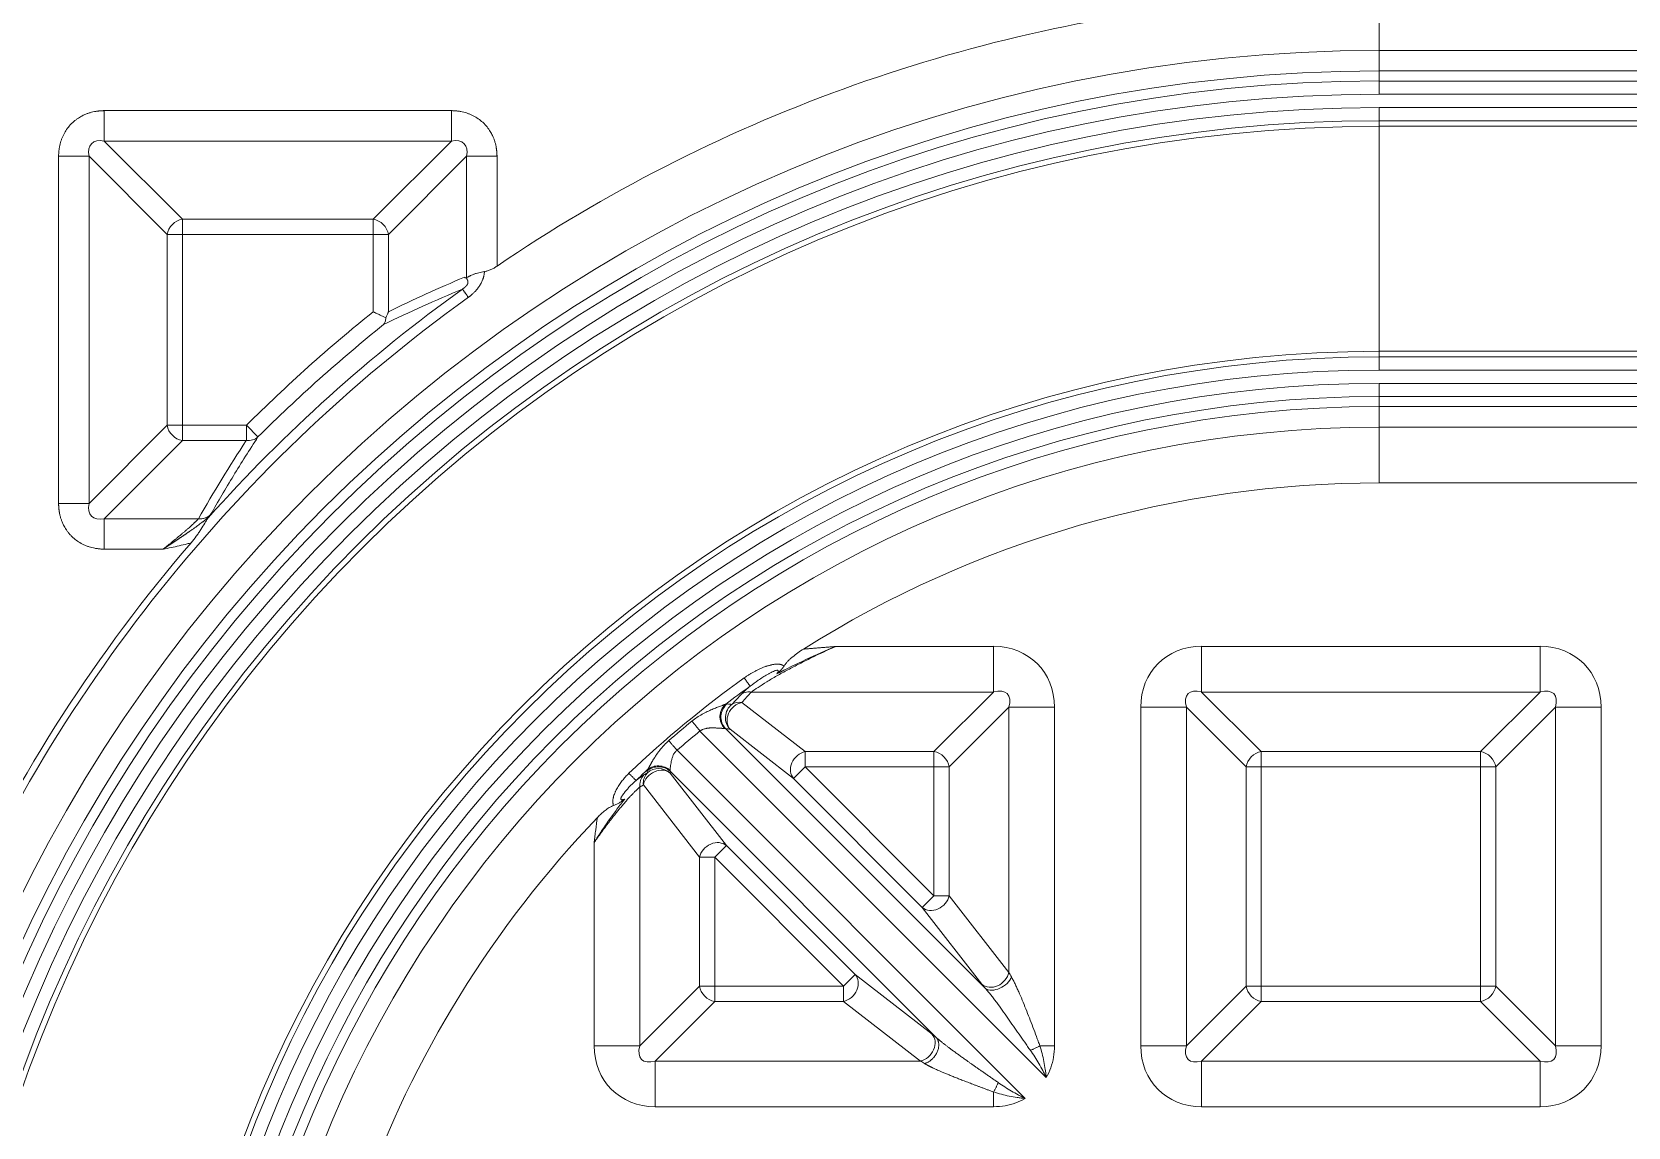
# Model space of a CAD drawing. Header units: millimetres. Extents: x 559 to 1112, y 323 to 643.
# Drawn here: x 664.14 to 712.62, y 510.61 to 543.86 of the extents above; entities that cross this region are included whole.
import ezdxf

# ---------------------------------------------------------------- set-up
doc = ezdxf.new("R2010")
doc.units = ezdxf.units.MM
doc.layers.add('core', color=7, linetype='Continuous', lineweight=20)

msp = doc.modelspace()

# ---------------------------------------------------------------- linework, layer by layer
at = {"layer": 'core', "lineweight": 13}
for p, q in [((715.291, 543.302), (705.061, 543.302)), ((705.061, 542.373), (705.061, 542.678)), ((705.061, 542.678), (715.351, 542.678)), ((705.061, 541.972), (705.061, 542.373)), ((733.229, 542.373), (705.061, 542.373)), ((705.061, 541.972), (733.229, 541.972)), ((733.229, 541.568), (705.061, 541.568)), ((705.061, 541.568), (705.061, 541.166)), ((676.883, 541.473), (666.34, 541.473)), ((705.061, 541.166), (733.229, 541.166)), ((705.061, 540.998), (705.061, 541.166)), ((666.34, 540.549), (676.883, 540.549)), ((666.34, 540.549), (668.714, 538.175)), ((674.509, 538.175), (676.883, 540.549)), ((733.229, 540.998), (705.061, 540.998)), ((705.061, 534.166), (705.061, 540.998)), ((664.954, 540.087), (664.954, 529.544)), ((665.878, 529.544), (665.878, 540.087)), ((668.252, 537.713), (665.878, 540.087)), ((677.345, 540.087), (674.971, 537.713)), ((677.345, 540.087), (678.27, 540.087)), ((677.345, 540.087), (677.345, 536.41)), ((678.27, 536.752), (678.27, 540.087)), ((674.509, 538.175), (668.714, 538.175)), ((668.714, 537.713), (668.714, 538.175)), ((674.509, 538.175), (674.509, 537.713)), ((668.252, 537.713), (668.252, 531.918)), ((668.252, 537.713), (668.714, 537.713)), ((668.714, 537.713), (674.509, 537.713)), ((668.714, 531.918), (668.714, 537.713)), ((674.509, 537.713), (674.509, 535.366)), ((674.509, 537.713), (674.971, 537.713)), ((674.971, 535.366), (674.971, 537.713)), ((705.061, 533.997), (705.061, 534.166)), ((733.229, 534.166), (705.061, 534.166)), ((705.061, 533.596), (705.061, 533.997)), ((733.229, 533.997), (705.061, 533.997)), ((705.061, 533.596), (733.229, 533.596)), ((733.229, 533.192), (705.061, 533.192)), ((705.061, 532.79), (705.061, 533.192)), ((705.061, 532.79), (733.229, 532.79)), ((705.061, 532.486), (705.061, 532.79)), ((715.35, 532.486), (705.061, 532.486)), ((665.878, 529.544), (668.252, 531.918)), ((668.714, 531.918), (668.252, 531.918)), ((668.714, 531.456), (668.714, 531.918)), ((670.656, 531.918), (668.714, 531.918)), ((670.656, 531.918), (670.656, 531.456)), ((671.009, 531.563), (670.656, 531.918)), ((715.288, 531.861), (705.061, 531.861)), ((668.714, 531.456), (666.34, 529.082)), ((668.714, 531.456), (670.656, 531.456)), ((715.29, 530.168), (705.061, 530.168)), ((666.34, 528.157), (666.34, 529.082)), ((669.201, 529.082), (666.34, 529.082)), ((666.34, 528.157), (668.128, 528.157)), ((688.56, 525.206), (693.351, 525.206)), ((693.351, 525.206), (693.351, 523.819)), ((709.95, 525.206), (699.669, 525.206)), ((699.669, 523.819), (699.669, 525.206)), ((709.95, 525.206), (709.95, 523.819)), ((685.999, 523.819), (693.351, 523.819)), ((691.54, 522.008), (693.351, 523.819)), ((699.669, 523.819), (709.95, 523.819)), ((699.669, 523.819), (701.48, 522.008)), ((708.139, 522.008), (709.95, 523.819)), ((685.703, 523.503), (687.628, 522.008)), ((693.814, 523.357), (692.003, 521.546)), ((693.814, 523.357), (695.2, 523.357)), ((693.814, 523.357), (693.814, 515.301)), ((695.2, 513.076), (695.2, 523.357)), ((697.82, 523.357), (697.82, 513.076)), ((697.82, 523.357), (699.207, 523.357)), ((699.207, 513.076), (699.207, 523.357)), ((701.018, 521.546), (699.207, 523.357)), ((710.413, 523.357), (708.602, 521.546)), ((710.413, 523.357), (711.799, 523.357)), ((710.413, 523.357), (710.413, 513.076)), ((711.799, 513.076), (711.799, 523.357)), ((694.952, 512.115), (684.432, 522.635)), ((693.101, 514.817), (685.211, 522.707)), ((687.273, 521.192), (685.349, 522.686)), ((683.736, 522.051), (694.312, 511.475)), ((691.54, 522.008), (687.628, 522.008)), ((687.628, 521.546), (687.628, 522.008)), ((691.54, 522.008), (691.54, 521.546)), ((708.139, 522.008), (701.48, 522.008)), ((701.48, 521.546), (701.48, 522.008)), ((708.139, 522.008), (708.139, 521.546)), ((683.524, 521.412), (691.61, 513.326)), ((683.53, 521.35), (683.525, 521.411)), ((683.53, 521.35), (685.235, 519.154)), ((687.273, 521.192), (687.628, 521.546)), ((687.273, 521.192), (691.186, 517.279)), ((687.628, 521.546), (691.54, 517.633)), ((687.628, 521.546), (691.54, 521.546)), ((691.54, 521.546), (691.54, 517.633)), ((691.54, 521.546), (692.003, 521.546)), ((692.003, 517.633), (692.003, 521.546)), ((701.018, 521.546), (701.018, 514.887)), ((701.018, 521.546), (701.48, 521.546)), ((701.48, 521.546), (708.139, 521.546)), ((701.48, 514.887), (701.48, 521.546)), ((708.139, 521.546), (708.139, 514.887)), ((708.139, 521.546), (708.602, 521.546)), ((708.602, 514.887), (708.602, 521.546)), ((682.608, 513.076), (682.608, 520.933)), ((684.419, 518.799), (682.714, 520.996)), ((681.221, 519.255), (681.221, 513.076)), ((684.419, 518.799), (684.419, 514.887)), ((684.419, 518.799), (684.881, 518.799)), ((684.881, 518.799), (685.235, 519.154)), ((684.881, 514.887), (684.881, 518.799)), ((688.794, 514.887), (684.881, 518.799)), ((689.148, 515.241), (685.235, 519.154)), ((691.54, 517.633), (691.186, 517.279)), ((692.997, 514.946), (691.186, 517.279)), ((692.003, 517.633), (691.54, 517.633)), ((692.003, 517.633), (693.814, 515.301)), ((682.608, 513.076), (684.419, 514.887)), ((684.881, 514.887), (684.419, 514.887)), ((688.794, 514.887), (684.881, 514.887)), ((684.881, 514.424), (684.881, 514.887)), ((689.148, 515.241), (688.794, 514.887)), ((688.794, 514.887), (688.794, 514.424)), ((689.148, 515.241), (691.481, 513.43)), ((699.207, 513.076), (701.018, 514.887)), ((701.48, 514.887), (701.018, 514.887)), ((701.48, 514.424), (701.48, 514.887)), ((708.139, 514.887), (701.48, 514.887)), ((708.602, 514.887), (708.139, 514.887)), ((708.139, 514.887), (708.139, 514.424)), ((708.602, 514.887), (710.413, 513.076)), ((684.881, 514.424), (683.07, 512.613)), ((684.881, 514.424), (688.794, 514.424)), ((691.126, 512.613), (688.794, 514.424)), ((701.48, 514.424), (699.669, 512.613)), ((701.48, 514.424), (708.139, 514.424)), ((709.95, 512.613), (708.139, 514.424)), ((682.608, 513.076), (681.221, 513.076)), ((695.2, 513.076), (694.756, 513.076)), ((699.207, 513.076), (697.82, 513.076)), ((711.799, 513.076), (710.413, 513.076)), ((683.07, 511.227), (683.07, 512.613)), ((691.126, 512.613), (683.07, 512.613)), ((699.669, 511.227), (699.669, 512.613)), ((709.95, 512.613), (699.669, 512.613)), ((709.95, 512.613), (709.95, 511.227)), ((693.351, 511.671), (693.351, 511.227)), ((683.07, 511.227), (693.351, 511.227)), ((699.669, 511.227), (709.95, 511.227))]:
    msp.add_line(p, q, dxfattribs=at)
for centre, radius, start, end in [((719.145, 493.318), 100.6, 102.90589, 234.03401), ((719.145, 493.318), 100.175, 102.90589, 234.02621), ((719.145, 493.318), 99.403, 102.30628, 234.05643), ((719.145, 493.318), 99.101, 102.30628, 234.08425), ((719.145, 493.318), 99.011, 102.22118, 234.09442), ((719.145, 487.282), 85.99, 123.28369, 167.55592), ((719.145, 487.282), 84.657, 122.80837, 166.81814), ((719.145, 487.282), 81.386, 131.16873, 138.83127), ((705.061, 497.342), 47.654, 95.7469, 124.2087), ((705.061, 497.342), 45.96, 90, 180), ((705.061, 497.342), 45.336, 90, 180), ((705.061, 497.342), 45.032, 90, 180), ((705.061, 497.342), 44.63, 90, 180), ((705.061, 497.342), 44.226, 90, 180), ((705.061, 497.342), 43.824, 90, 180), ((705.061, 497.342), 43.656, 90, 180), ((705.061, 497.342), 47.378, 125.7238, 157.9872), ((705.061, 497.342), 47.686, 125.7238, 138.2175), ((705.061, 497.342), 48.777, 128.7819, 134.8582), ((705.061, 497.342), 48.277, 128.7819, 134.8582), ((705.061, 497.342), 36.824, 90, 180), ((705.061, 497.342), 36.656, 90, 180), ((705.061, 497.342), 36.254, 90, 180), ((705.061, 497.342), 35.85, 90, 180), ((705.061, 497.342), 35.448, 90, 180), ((705.061, 497.342), 35.144, 90, 180), ((705.061, 497.342), 34.52, 90, 180), ((705.061, 497.342), 32.826, 90, 122.1897), ((705.061, 497.342), 47.576, 139.3276, 155.0972), ((705.061, 497.342), 33.102, 125.6303, 133.5025), ((705.061, 497.342), 32.794, 125.6304, 127.2316), ((705.061, 497.342), 33.024, 129.2002, 130.7964), ((705.061, 497.342), 32.639, 129.2002, 130.7964), ((705.061, 497.342), 32.794, 132.6474, 133.4888), ((705.061, 497.342), 32.826, 136.3241, 160.2377)]:
    msp.add_arc(centre, radius, start, end, dxfattribs=at)
for centre, major_axis, ratio, start_param, end_param in [((668.714, 537.713), (0.356, 0.356), 0.854588, 0.863645, 2.277948), ((674.509, 537.713), (0.356, -0.356), 0.854588, 0.863645, 2.277948), ((668.714, 531.918), (-0.356, 0.356), 0.854588, 0.863645, 2.277948), ((705.061, 507.37), (0, 42.886), 0.969623, 0.974442, 1.03994), ((670.656, 531.918), (-0.42, 0.277), 0.889244, 2.100323, 2.911044), ((693.01, 523.016), (1.665, 1.665), 0.854588, 5.576034, 6.990337), ((700.01, 523.016), (-1.665, 1.665), 0.854588, 5.576034, 6.990337), ((709.609, 523.016), (1.665, 1.665), 0.854588, 5.576034, 6.990337), ((705.061, 504.539), (0, 27.535), 0.969623, 0.795131, 0.81111), ((693.01, 523.016), (0.753, 0.753), 0.472398, 5.576034, 6.990337), ((700.01, 523.016), (-0.753, 0.753), 0.472398, 5.576034, 6.990337), ((709.609, 523.016), (0.753, 0.753), 0.472398, 5.576034, 6.990337), ((685.566, 523.061), (0.074, 0.498), 0.989367, 0.801919, 2.499035), ((685.703, 523.04), (0.075, 0.497), 0.989331, 0.800188, 2.500289), ((685.703, 523.04), (-0.308, -0.397), 0.818985, 3.900323, 6.130707), ((685.703, 523.04), (0.37, -0.341), 0.86347, 2.24263, 2.932847), ((687.628, 521.546), (-0.308, -0.397), 0.818985, 3.900323, 6.130707), ((691.54, 521.546), (0.356, -0.356), 0.854588, 0.863645, 2.277948), ((701.48, 521.546), (0.356, 0.356), 0.854588, 0.863645, 2.277948), ((708.139, 521.546), (0.356, -0.356), 0.854588, 0.863645, 2.277948), ((683.176, 520.996), (-0.397, -0.308), 0.818985, 3.294071, 5.524455), ((683.176, 520.996), (-0.502, -0.038), 0.991117, 3.856248, 5.379494), ((684.881, 518.799), (-0.397, -0.308), 0.818985, 3.294071, 5.524455), ((691.54, 517.633), (-0.397, -0.308), 0.818985, 0.152478, 2.382862), ((684.881, 514.887), (-0.356, 0.356), 0.854588, 0.863645, 2.277948), ((688.794, 514.887), (-0.308, -0.397), 0.818985, 0.758731, 2.989114), ((701.48, 514.887), (-0.356, 0.356), 0.854588, 0.863645, 2.277948), ((708.139, 514.887), (-0.356, -0.356), 0.854588, 0.863645, 2.277948), ((691.126, 513.076), (0.308, 0.397), 0.818985, 3.900323, 6.130708), ((683.411, 513.417), (-1.665, -1.665), 0.854588, 5.576034, 6.990337), ((683.411, 513.417), (0.753, 0.753), 0.472398, 2.434441, 3.848744), ((700.01, 513.417), (-1.665, -1.665), 0.854588, 5.576034, 6.990337), ((700.01, 513.417), (0.753, 0.753), 0.472398, 2.434441, 3.848744), ((709.609, 513.417), (1.665, -1.665), 0.854588, 5.576034, 6.990337), ((709.609, 513.417), (-0.753, 0.753), 0.472398, 2.434441, 3.848744)]:
    msp.add_ellipse(centre, major_axis=major_axis, ratio=ratio, start_param=start_param, end_param=end_param, dxfattribs=at)
for points, degree in [([(688.407, 563.599), (686.933, 563.005), (684.019, 561.732), (679.766, 559.573), (675.646, 557.171), (671.671, 554.535), (667.856, 551.672), (664.213, 548.594), (660.754, 545.31), (657.492, 541.83), (654.436, 538.168), (651.598, 534.335), (648.986, 530.344), (646.61, 526.209), (644.477, 521.943), (642.595, 517.56), (640.97, 513.076), (640.062, 510.029), (639.652, 508.493)], 3), ([(705.061, 543.302), (705.061, 543.867), (705.061, 544.432), (705.061, 544.996)], 3), ([(665.878, 540.087), (665.807, 540.422), (666.005, 540.62), (666.34, 540.549)], 3), ([(676.883, 540.549), (677.219, 540.62), (677.417, 540.422), (677.345, 540.087)], 3), ([(674.971, 535.366), (675.73, 535.737), (676.5, 536.087), (677.28, 536.416)], 3), ([(677.342, 536.41), (677.343, 536.41), (677.344, 536.41), (677.345, 536.41)], 3), ([(677.219, 536.055), (676.409, 535.719), (675.61, 535.359), (674.823, 534.976)], 3), ([(666.34, 529.082), (666.005, 529.01), (665.807, 529.209), (665.878, 529.544)], 3), ([(687.574, 525.122), (688.56, 525.203)], 1), ([(685.402, 523.44), (685.501, 523.547), (685.602, 523.654), (685.704, 523.761)], 3), ([(685.957, 523.996), (685.856, 523.909), (685.769, 523.829), (685.704, 523.761)], 3), ([(685.22, 523.452), (685.239, 523.459), (685.254, 523.461), (685.263, 523.46)], 3), ([(685.263, 523.46), (685.31, 523.453), (685.356, 523.447), (685.402, 523.44)], 3), ([(685.211, 522.707), (685.203, 522.71), (685.193, 522.712), (685.179, 522.711)], 3), ([(683.736, 522.051), (683.712, 522.079), (683.664, 522.134), (683.596, 522.213), (683.534, 522.284), (683.499, 522.325), (683.484, 522.342)], 3), ([(682.731, 521.301), (682.663, 521.26), (682.583, 521.203), (682.493, 521.134)], 3), ([(682.836, 521.363), (682.814, 521.34), (682.774, 521.289), (682.733, 521.199), (682.711, 521.099), (682.71, 521.03), (682.714, 520.996)], 3), ([(682.731, 521.301), (682.766, 521.322), (682.801, 521.342), (682.836, 521.363)], 3), ([(682.832, 521.424), (682.832, 521.426), (682.832, 521.431), (682.834, 521.44), (682.838, 521.451), (682.842, 521.459), (682.844, 521.463)], 3), ([(682.832, 521.424), (682.833, 521.404), (682.835, 521.383), (682.836, 521.363)], 3), ([(682.844, 521.463), (682.889, 521.503), (682.994, 521.562), (683.185, 521.583), (683.377, 521.548), (683.481, 521.481), (683.525, 521.438)], 3), ([(682.714, 520.996), (682.705, 520.991), (682.687, 520.98), (682.661, 520.964), (682.634, 520.949), (682.617, 520.938), (682.608, 520.933)], 3), ([(693.101, 514.817), (693.082, 514.84), (693.046, 514.885), (693.013, 514.926), (692.997, 514.946)], 3), ([(693.101, 514.817), (693.152, 514.777), (693.291, 514.745), (693.543, 514.809), (693.774, 514.959), (693.869, 515.097), (693.891, 515.171)], 3), ([(693.814, 515.301), (693.825, 515.281), (693.85, 515.239), (693.877, 515.194), (693.891, 515.171)], 3), ([(691.481, 513.43), (691.52, 513.399), (691.563, 513.365), (691.61, 513.326)], 3), ([(695.2, 513.076), (695.2, 512.955), (695.18, 512.723), (695.096, 512.403), (695.006, 512.208), (694.952, 512.115)], 3), ([(691.256, 512.536), (691.209, 512.565), (691.166, 512.591), (691.126, 512.613)], 3)]:
    msp.add_open_spline(points, degree=degree, dxfattribs=at)
for points, knots in [([(705.061, 542.678), (705.061, 542.685), (705.061, 542.703), (705.061, 542.764), (705.061, 542.807), (705.061, 542.913), (705.061, 542.978), (705.061, 543.126), (705.061, 543.21), (705.061, 543.302)], [0, 0, 0, 0, 0.25, 0.25, 0.5, 0.5, 0.75, 0.75, 1, 1, 1, 1]), ([(666.34, 541.473), (666.332, 541.473), (666.317, 541.473), (666.292, 541.472), (666.267, 541.47), (666.242, 541.469), (666.216, 541.467), (666.189, 541.464), (666.161, 541.461), (666.133, 541.458), (666.104, 541.453), (666.074, 541.449), (666.024, 541.44), (665.953, 541.424), (665.865, 541.398), (665.791, 541.371), (665.729, 541.345), (665.676, 541.319), (665.616, 541.287), (665.551, 541.247), (665.482, 541.198), (665.41, 541.139), (665.32, 541.054), (665.221, 540.939), (665.126, 540.791), (665.063, 540.658), (665.024, 540.547), (664.999, 540.461), (664.984, 540.388), (664.974, 540.33), (664.968, 540.288), (664.963, 540.247), (664.959, 540.207), (664.957, 540.166), (664.955, 540.126), (664.954, 540.1), (664.954, 540.087)], [0, 0, 0, 0, 0.010702, 0.021743, 0.033118, 0.044825, 0.056858, 0.069216, 0.081895, 0.094892, 0.108205, 0.12183, 0.135767, 0.178468, 0.220642, 0.262374, 0.285606, 0.312731, 0.343709, 0.378508, 0.417115, 0.459539, 0.505823, 0.586417, 0.66635, 0.746072, 0.786679, 0.827721, 0.869272, 0.888666, 0.907818, 0.926731, 0.945405, 0.963842, 0.98204, 1, 1, 1, 1]), ([(678.27, 540.087), (678.27, 540.095), (678.269, 540.111), (678.268, 540.135), (678.267, 540.16), (678.265, 540.185), (678.263, 540.212), (678.261, 540.238), (678.258, 540.266), (678.254, 540.294), (678.25, 540.323), (678.245, 540.353), (678.236, 540.403), (678.22, 540.474), (678.194, 540.562), (678.167, 540.636), (678.141, 540.698), (678.115, 540.752), (678.083, 540.811), (678.043, 540.876), (677.994, 540.945), (677.936, 541.018), (677.851, 541.108), (677.735, 541.206), (677.587, 541.301), (677.455, 541.364), (677.344, 541.403), (677.257, 541.428), (677.184, 541.443), (677.126, 541.453), (677.085, 541.459), (677.044, 541.464), (677.003, 541.468), (676.963, 541.471), (676.923, 541.472), (676.896, 541.473), (676.883, 541.473)], [0, 0, 0, 0, 0.010702, 0.021743, 0.033118, 0.044825, 0.056858, 0.069216, 0.081895, 0.094892, 0.108205, 0.12183, 0.135767, 0.178468, 0.220642, 0.262374, 0.285606, 0.312731, 0.343709, 0.378508, 0.417115, 0.459539, 0.505823, 0.586417, 0.66635, 0.746072, 0.786679, 0.827721, 0.869272, 0.888666, 0.907818, 0.926731, 0.945405, 0.963842, 0.98204, 1, 1, 1, 1]), ([(677.886, 536.585), (677.919, 536.591), (677.952, 536.599), (678.018, 536.619), (678.05, 536.632), (678.099, 536.653), (678.115, 536.661), (678.147, 536.677), (678.163, 536.686), (678.209, 536.712), (678.24, 536.731), (678.27, 536.752)], [0, 0, 0, 0, 0.25, 0.25, 0.5, 0.5, 0.625, 0.625, 0.75, 0.75, 1, 1, 1, 1]), ([(677.219, 536.055), (677.221, 536.057), (677.227, 536.06), (677.235, 536.066), (677.243, 536.071), (677.251, 536.077), (677.259, 536.082), (677.266, 536.087), (677.273, 536.093), (677.28, 536.098), (677.287, 536.104), (677.294, 536.109), (677.3, 536.115), (677.307, 536.121), (677.313, 536.126), (677.318, 536.132), (677.324, 536.138), (677.329, 536.143), (677.335, 536.149), (677.34, 536.155), (677.344, 536.161), (677.349, 536.166), (677.353, 536.172), (677.357, 536.178), (677.361, 536.184), (677.364, 536.19), (677.368, 536.195), (677.371, 536.201), (677.374, 536.207), (677.376, 536.213), (677.379, 536.219), (677.381, 536.225), (677.383, 536.231), (677.384, 536.237), (677.386, 536.243), (677.387, 536.249), (677.387, 536.256), (677.388, 536.263), (677.388, 536.27), (677.387, 536.277), (677.386, 536.284), (677.384, 536.292), (677.382, 536.3), (677.38, 536.308), (677.377, 536.316), (677.373, 536.324), (677.37, 536.331), (677.367, 536.338), (677.363, 536.345), (677.36, 536.352), (677.357, 536.359), (677.354, 536.367), (677.35, 536.374), (677.347, 536.382), (677.344, 536.389), (677.341, 536.394), (677.34, 536.397)], [0, 0, 0, 0, 0.019957, 0.039362, 0.058225, 0.07656, 0.094379, 0.111697, 0.128531, 0.144896, 0.160813, 0.176301, 0.191383, 0.206082, 0.220425, 0.234438, 0.248152, 0.261599, 0.274811, 0.287825, 0.300677, 0.313405, 0.326049, 0.338648, 0.351245, 0.363878, 0.376588, 0.389415, 0.402396, 0.415569, 0.428969, 0.44263, 0.456582, 0.470856, 0.48548, 0.50204, 0.520037, 0.539539, 0.560599, 0.583255, 0.607542, 0.633483, 0.661099, 0.690405, 0.721413, 0.754133, 0.781077, 0.807486, 0.833364, 0.858714, 0.883542, 0.907851, 0.931646, 0.954932, 0.977715, 1, 1, 1, 1]), ([(677.34, 536.397), (677.34, 536.397), (677.338, 536.397), (677.335, 536.396), (677.33, 536.396), (677.325, 536.395), (677.319, 536.395), (677.315, 536.395), (677.309, 536.396), (677.301, 536.4), (677.291, 536.406), (677.284, 536.412), (677.28, 536.416)], [0, 0, 0, 0, 0.028483, 0.080423, 0.155822, 0.254675, 0.342901, 0.420913, 0.488864, 0.635972, 0.806074, 1, 1, 1, 1]), ([(677.886, 536.586), (677.825, 536.577), (677.767, 536.565), (677.686, 536.545), (677.66, 536.538), (677.622, 536.527), (677.609, 536.523), (677.585, 536.514), (677.574, 536.51), (677.539, 536.497), (677.518, 536.488), (677.477, 536.469), (677.458, 536.46), (677.431, 536.445), (677.422, 536.441), (677.405, 536.432), (677.397, 536.427), (677.381, 536.419), (677.374, 536.415), (677.363, 536.412), (677.359, 536.411), (677.352, 536.409), (677.349, 536.409), (677.345, 536.41)], [0, 0, 0, 0, 0.25, 0.25, 0.375, 0.375, 0.4375, 0.4375, 0.5, 0.5, 0.625, 0.625, 0.75, 0.75, 0.8125, 0.8125, 0.875, 0.875, 0.9375, 0.9375, 0.96875, 0.96875, 1, 1, 1, 1]), ([(677.398, 535.805), (677.403, 535.808), (677.413, 535.816), (677.43, 535.828), (677.451, 535.844), (677.474, 535.862), (677.5, 535.884), (677.529, 535.909), (677.559, 535.937), (677.591, 535.968), (677.624, 536.004), (677.658, 536.043), (677.692, 536.086), (677.725, 536.133), (677.757, 536.182), (677.785, 536.232), (677.81, 536.282), (677.827, 536.32), (677.837, 536.347), (677.843, 536.363), (677.849, 536.38), (677.854, 536.398), (677.86, 536.418), (677.865, 536.438), (677.87, 536.46), (677.874, 536.483), (677.878, 536.507), (677.882, 536.532), (677.884, 536.559), (677.886, 536.576), (677.886, 536.586)], [0, 0, 0, 0, 0.01618, 0.036765, 0.061637, 0.090664, 0.123706, 0.160622, 0.201277, 0.245551, 0.29335, 0.344611, 0.39931, 0.459825, 0.519886, 0.579684, 0.639385, 0.699138, 0.7163, 0.734878, 0.754876, 0.776299, 0.799155, 0.823449, 0.849192, 0.876392, 0.905061, 0.93521, 0.966852, 1, 1, 1, 1]), ([(674.509, 535.366), (674.518, 535.361), (674.527, 535.357), (674.545, 535.349), (674.571, 535.336), (674.615, 535.315), (674.649, 535.299), (674.683, 535.282), (674.7, 535.274), (674.749, 535.25), (674.78, 535.236), (674.824, 535.214), (674.838, 535.208), (674.865, 535.194), (674.878, 535.188), (674.89, 535.182)], [0, 0, 0, 0, 0.0625, 0.0625, 0.125, 0.25, 0.375, 0.375, 0.5, 0.5, 0.75, 0.75, 0.875, 0.875, 1, 1, 1, 1]), ([(674.89, 535.182), (674.89, 535.16), (674.889, 535.139), (674.883, 535.1), (674.878, 535.082), (674.867, 535.047), (674.86, 535.031), (674.847, 535.008), (674.84, 534.998), (674.833, 534.988), (674.828, 534.982), (674.825, 534.979), (674.823, 534.976)], [0, 0, 0, 0, 0.25, 0.25, 0.5, 0.5, 0.75, 0.75, 0.875, 0.9375, 0.9375, 1, 1, 1, 1]), ([(674.971, 535.366), (674.969, 535.358), (674.966, 535.35), (674.961, 535.335), (674.952, 535.312), (674.937, 535.274), (674.922, 535.243), (674.907, 535.213), (674.899, 535.197), (674.89, 535.182)], [0, 0, 0, 0, 0.125, 0.125, 0.25, 0.5, 0.75, 0.75, 1, 1, 1, 1]), ([(705.061, 531.861), (705.061, 531.954), (705.061, 532.038), (705.061, 532.186), (705.061, 532.25), (705.061, 532.357), (705.061, 532.399), (705.061, 532.46), (705.061, 532.479), (705.061, 532.486)], [0, 0, 0, 0, 0.25, 0.25, 0.5, 0.5, 0.75, 0.75, 1, 1, 1, 1]), ([(705.061, 530.168), (705.061, 530.45), (705.061, 531.015), (705.061, 531.579), (705.061, 531.861)], [0, 0, 0, 0, 0.500004, 1, 1, 1, 1]), ([(671.009, 531.563), (670.881, 531.368), (670.755, 531.172), (670.507, 530.78), (670.385, 530.584), (670.026, 529.995), (669.795, 529.601), (669.572, 529.207)], [0, 0, 0, 0, 0.25, 0.25, 0.5, 0.5, 1, 1, 1, 1]), ([(664.954, 529.544), (664.954, 529.536), (664.954, 529.52), (664.955, 529.496), (664.957, 529.471), (664.958, 529.445), (664.96, 529.419), (664.963, 529.392), (664.966, 529.365), (664.97, 529.336), (664.974, 529.308), (664.978, 529.278), (664.988, 529.228), (665.003, 529.157), (665.029, 529.068), (665.056, 528.995), (665.082, 528.933), (665.108, 528.879), (665.14, 528.819), (665.18, 528.755), (665.229, 528.685), (665.288, 528.613), (665.373, 528.523), (665.488, 528.425), (665.636, 528.329), (665.769, 528.267), (665.88, 528.227), (665.967, 528.203), (666.039, 528.187), (666.097, 528.178), (666.139, 528.172), (666.18, 528.167), (666.221, 528.163), (666.261, 528.16), (666.301, 528.158), (666.327, 528.158), (666.34, 528.157)], [0, 0, 0, 0, 0.010702, 0.021743, 0.033118, 0.044825, 0.056858, 0.069216, 0.081895, 0.094892, 0.108205, 0.12183, 0.135767, 0.178468, 0.220642, 0.262374, 0.285606, 0.312731, 0.343709, 0.378508, 0.417115, 0.459539, 0.505823, 0.586417, 0.66635, 0.746072, 0.786679, 0.827721, 0.869272, 0.888666, 0.907818, 0.926731, 0.945405, 0.963842, 0.98204, 1, 1, 1, 1]), ([(668.128, 528.157), (668.135, 528.162), (668.151, 528.173), (668.173, 528.188), (668.196, 528.203), (668.218, 528.218), (668.241, 528.232), (668.263, 528.247), (668.285, 528.262), (668.307, 528.276), (668.329, 528.291), (668.35, 528.305), (668.371, 528.319), (668.393, 528.333), (668.414, 528.347), (668.434, 528.361), (668.455, 528.374), (668.475, 528.388), (668.495, 528.401), (668.515, 528.415), (668.535, 528.428), (668.555, 528.441), (668.574, 528.454), (668.593, 528.466), (668.611, 528.479), (668.63, 528.491), (668.648, 528.503), (668.666, 528.516), (668.684, 528.528), (668.701, 528.539), (668.718, 528.551), (668.735, 528.562), (668.752, 528.574), (668.768, 528.585), (668.785, 528.596), (668.801, 528.607), (668.816, 528.617), (668.832, 528.628), (668.847, 528.638), (668.861, 528.649), (668.876, 528.659), (668.89, 528.669), (668.905, 528.678), (668.918, 528.688), (668.932, 528.697), (668.945, 528.707), (668.958, 528.716), (668.993, 528.74), (669.048, 528.778), (669.119, 528.828), (669.186, 528.876), (669.247, 528.92), (669.294, 528.955), (669.328, 528.982), (669.353, 529.001), (669.377, 529.02), (669.4, 529.039), (669.424, 529.058), (669.446, 529.078), (669.469, 529.098), (669.49, 529.119), (669.512, 529.14), (669.532, 529.162), (669.553, 529.184), (669.565, 529.199), (669.572, 529.207)], [0, 0, 0, 0, 0.014695, 0.029326, 0.043887, 0.058372, 0.072776, 0.087095, 0.101323, 0.115454, 0.129486, 0.143414, 0.157232, 0.170939, 0.184529, 0.197999, 0.211346, 0.224567, 0.237659, 0.25062, 0.263445, 0.276135, 0.288685, 0.301094, 0.313361, 0.325484, 0.337461, 0.349291, 0.360973, 0.372506, 0.383889, 0.395122, 0.406203, 0.417134, 0.427912, 0.438539, 0.449014, 0.459337, 0.469509, 0.47953, 0.4894, 0.499119, 0.508689, 0.51811, 0.527382, 0.536507, 0.545485, 0.554318, 0.607989, 0.658068, 0.704809, 0.748478, 0.789324, 0.807398, 0.825334, 0.843152, 0.860869, 0.8785, 0.896055, 0.913544, 0.930971, 0.948335, 0.965634, 0.982859, 1, 1, 1, 1]), ([(669.504, 529.115), (669.493, 529.102), (669.483, 529.088), (669.464, 529.061), (669.455, 529.047), (669.427, 529.005), (669.409, 528.975), (669.353, 528.884), (669.315, 528.819), (669.262, 528.734), (669.251, 528.717), (669.229, 528.683), (669.217, 528.666), (669.183, 528.615), (669.159, 528.581), (669.086, 528.48), (669.033, 528.414), (668.977, 528.349)], [0, 0, 0, 0, 0.0625, 0.0625, 0.125, 0.125, 0.25, 0.25, 0.5, 0.5, 0.5625, 0.5625, 0.625, 0.625, 0.75, 0.75, 1, 1, 1, 1]), ([(669.572, 529.207), (669.55, 529.185), (669.524, 529.165), (669.468, 529.13), (669.438, 529.115), (669.373, 529.094), (669.339, 529.086), (669.27, 529.079), (669.235, 529.079), (669.201, 529.082)], [0, 0, 0, 0, 0.25, 0.25, 0.5, 0.5, 0.75, 0.75, 1, 1, 1, 1]), ([(669.502, 529.115), (669.505, 529.119), (669.517, 529.134), (669.531, 529.152), (669.544, 529.17), (669.551, 529.179), (669.558, 529.189), (669.565, 529.198), (669.57, 529.204), (669.572, 529.207)], [0, 0, 0, 0, 0.131942, 0.473674, 0.58138, 0.687771, 0.792944, 0.89699, 1, 1, 1, 1]), ([(668.977, 528.349), (668.938, 528.338), (668.818, 528.308), (668.536, 528.238), (668.291, 528.19), (668.128, 528.157)], [0, 0, 0, 0, 0.139655, 0.426436, 1, 1, 1, 1]), ([(685.999, 523.819), (686.105, 523.903), (686.268, 524.01), (686.557, 524.186), (686.661, 524.247), (686.877, 524.37), (686.99, 524.432), (687.219, 524.555), (687.335, 524.616), (687.572, 524.736), (687.692, 524.796), (688.057, 524.974), (688.307, 525.09), (688.56, 525.203)], [0, 0, 0, 0, 0.25, 0.25, 0.375, 0.375, 0.5, 0.5, 0.625, 0.625, 0.75, 0.75, 1, 1, 1, 1]), ([(686.771, 524.37), (687.053, 524.518), (687.349, 524.662), (687.95, 524.942), (688.256, 525.076), (688.559, 525.204)], [0, 0, 0, 0, 0.5, 0.5, 1, 1, 1, 1]), ([(687.574, 525.122), (687.518, 525.086), (687.462, 525.05), (687.354, 524.973), (687.301, 524.933), (687.238, 524.88), (687.225, 524.87), (687.2, 524.848), (687.188, 524.837), (687.151, 524.804), (687.128, 524.781), (687.083, 524.734), (687.061, 524.71), (687.021, 524.661), (687.002, 524.636), (686.985, 524.609)], [0, 0, 0, 0, 0.25, 0.25, 0.5, 0.5, 0.5625, 0.5625, 0.625, 0.625, 0.75, 0.75, 0.875, 0.875, 1, 1, 1, 1]), ([(686.986, 524.609), (686.983, 524.611), (686.978, 524.614), (686.97, 524.619), (686.962, 524.624), (686.954, 524.628), (686.945, 524.633), (686.937, 524.637), (686.928, 524.641), (686.919, 524.644), (686.91, 524.647), (686.901, 524.65), (686.891, 524.653), (686.879, 524.657), (686.862, 524.66), (686.842, 524.664), (686.825, 524.666), (686.811, 524.667), (686.797, 524.668), (686.777, 524.668), (686.749, 524.667), (686.715, 524.664), (686.677, 524.659), (686.639, 524.652), (686.6, 524.644), (686.561, 524.634), (686.523, 524.623), (686.484, 524.612), (686.452, 524.602), (686.412, 524.588), (686.358, 524.568), (686.288, 524.538), (686.205, 524.501), (686.136, 524.467), (686.078, 524.436), (686.039, 524.415), (686.001, 524.393), (685.963, 524.37), (685.925, 524.346), (685.888, 524.322), (685.85, 524.298), (685.814, 524.273), (685.79, 524.256), (685.777, 524.247)], [0, 0, 0, 0, 0.008993, 0.01791, 0.02676, 0.035552, 0.044293, 0.052996, 0.061672, 0.070335, 0.078999, 0.087674, 0.096361, 0.105058, 0.122692, 0.140322, 0.157875, 0.164899, 0.176422, 0.192425, 0.212919, 0.242773, 0.27268, 0.302642, 0.332641, 0.362633, 0.392583, 0.422453, 0.452221, 0.468351, 0.514964, 0.579377, 0.635424, 0.713423, 0.745277, 0.777129, 0.808979, 0.840828, 0.872676, 0.90452, 0.936357, 0.968186, 1, 1, 1, 1]), ([(686.986, 524.609), (686.984, 524.605), (686.979, 524.598), (686.973, 524.588), (686.966, 524.578), (686.958, 524.568), (686.951, 524.557), (686.943, 524.547), (686.934, 524.536), (686.926, 524.526), (686.917, 524.515), (686.908, 524.505), (686.899, 524.494), (686.886, 524.48), (686.869, 524.462), (686.849, 524.441), (686.829, 524.422), (686.81, 524.404), (686.791, 524.386), (686.777, 524.376), (686.771, 524.37)], [0, 0, 0, 0, 0.036778, 0.074221, 0.112345, 0.151167, 0.190701, 0.230961, 0.271959, 0.313709, 0.35622, 0.399503, 0.443567, 0.488421, 0.580156, 0.669416, 0.756107, 0.840146, 0.921463, 1, 1, 1, 1]), ([(685.777, 524.247), (685.802, 524.213), (685.825, 524.181), (685.866, 524.124), (685.884, 524.098), (685.915, 524.055), (685.928, 524.037), (685.947, 524.011), (685.953, 524.002), (685.957, 523.997)], [0, 0, 0, 0, 0.25, 0.25, 0.5, 0.5, 0.75, 0.75, 1, 1, 1, 1]), ([(685.957, 523.997), (686.032, 524.056), (686.116, 524.118), (686.249, 524.209), (686.295, 524.239), (686.389, 524.298), (686.436, 524.326), (686.508, 524.367), (686.533, 524.381), (686.581, 524.407), (686.605, 524.419), (686.651, 524.441), (686.673, 524.451), (686.704, 524.463), (686.714, 524.466), (686.734, 524.473), (686.743, 524.475), (686.76, 524.479), (686.768, 524.48), (686.782, 524.481), (686.787, 524.481), (686.801, 524.476), (686.806, 524.47), (686.811, 524.442), (686.798, 524.411), (686.771, 524.37)], [0, 0, 0, 0, 0.25, 0.25, 0.375, 0.375, 0.5, 0.5, 0.5625, 0.5625, 0.625, 0.625, 0.6875, 0.6875, 0.71875, 0.71875, 0.75, 0.75, 0.78125, 0.78125, 0.8125, 0.8125, 0.875, 0.875, 1, 1, 1, 1]), ([(685.704, 523.761), (685.724, 523.774), (685.768, 523.797), (685.843, 523.819), (685.921, 523.827), (685.974, 523.823), (685.999, 523.819)], [0, 0, 0, 0, 0.251856, 0.503712, 0.755568, 1, 1, 1, 1]), ([(685.22, 523.452), (685.215, 523.451), (685.206, 523.447), (685.19, 523.44), (685.172, 523.433), (685.152, 523.425), (685.131, 523.417), (685.1, 523.406), (685.057, 523.39), (685, 523.369), (684.939, 523.345), (684.873, 523.319), (684.803, 523.29), (684.731, 523.258), (684.631, 523.212), (684.501, 523.146), (684.342, 523.05), (684.239, 522.975), (684.189, 522.934)], [0, 0, 0, 0, 0.03125, 0.0625, 0.09375, 0.125, 0.15625, 0.1875, 0.25, 0.3125, 0.375, 0.4375, 0.5, 0.5625, 0.625, 0.75, 0.875, 1, 1, 1, 1]), ([(685.22, 523.452), (685.196, 523.434), (685.151, 523.39), (685.095, 523.306), (685.055, 523.206), (685.036, 523.096), (685.043, 522.984), (685.071, 522.878), (685.119, 522.785), (685.158, 522.734), (685.179, 522.711)], [0, 0, 0, 0, 0.124834, 0.249881, 0.374928, 0.499975, 0.625023, 0.75007, 0.875117, 1, 1, 1, 1]), ([(684.189, 522.934), (684.196, 522.925), (684.211, 522.906), (684.238, 522.874), (684.267, 522.838), (684.298, 522.8), (684.33, 522.76), (684.364, 522.719), (684.398, 522.677), (684.421, 522.649), (684.432, 522.635)], [0, 0, 0, 0, 0.124834, 0.249881, 0.374928, 0.499975, 0.625023, 0.75007, 0.875117, 1, 1, 1, 1]), ([(684.432, 522.635), (684.435, 522.637), (684.441, 522.641), (684.451, 522.647), (684.463, 522.655), (684.478, 522.663), (684.495, 522.671), (684.525, 522.685), (684.564, 522.699), (684.604, 522.71), (684.634, 522.715), (684.656, 522.719), (684.678, 522.722), (684.701, 522.725), (684.724, 522.727), (684.746, 522.728), (684.769, 522.729), (684.792, 522.73), (684.814, 522.73), (684.832, 522.729), (684.848, 522.729), (684.865, 522.729), (684.889, 522.728), (684.922, 522.727), (684.961, 522.725), (685.005, 522.723), (685.04, 522.72), (685.066, 522.719), (685.08, 522.718), (685.094, 522.716), (685.108, 522.715), (685.12, 522.714), (685.132, 522.714), (685.143, 522.713), (685.154, 522.712), (685.163, 522.712), (685.172, 522.711), (685.177, 522.711), (685.179, 522.711)], [0, 0, 0, 0, 0.010259, 0.02305, 0.038401, 0.05636, 0.076992, 0.100387, 0.163881, 0.213818, 0.238998, 0.264454, 0.290168, 0.316118, 0.342277, 0.368619, 0.395109, 0.421713, 0.448393, 0.475121, 0.485594, 0.506172, 0.536825, 0.577484, 0.62796, 0.687814, 0.756345, 0.779364, 0.802197, 0.82484, 0.847294, 0.869561, 0.891649, 0.91357, 0.93534, 0.956982, 0.978524, 1, 1, 1, 1]), ([(685.349, 522.686), (685.326, 522.69), (685.303, 522.693), (685.257, 522.7), (685.234, 522.703), (685.211, 522.707)], [0, 0, 0, 0, 0.500026, 0.500026, 1, 1, 1, 1]), ([(682.844, 521.463), (682.846, 521.466), (682.85, 521.472), (682.856, 521.483), (682.863, 521.494), (682.87, 521.506), (682.877, 521.519), (682.884, 521.532), (682.892, 521.546), (682.9, 521.561), (682.909, 521.577), (682.917, 521.593), (682.927, 521.61), (682.936, 521.627), (682.946, 521.646), (682.957, 521.664), (682.968, 521.684), (682.979, 521.704), (682.991, 521.724), (683.003, 521.745), (683.016, 521.767), (683.03, 521.789), (683.044, 521.811), (683.058, 521.834), (683.071, 521.854), (683.083, 521.872), (683.092, 521.886), (683.102, 521.901), (683.112, 521.915), (683.122, 521.929), (683.132, 521.944), (683.142, 521.958), (683.152, 521.973), (683.163, 521.987), (683.173, 522.001), (683.184, 522.016), (683.195, 522.03), (683.206, 522.044), (683.217, 522.058), (683.228, 522.072), (683.24, 522.086), (683.251, 522.1), (683.263, 522.114), (683.275, 522.128), (683.286, 522.142), (683.299, 522.156), (683.311, 522.17), (683.323, 522.183), (683.336, 522.197), (683.348, 522.211), (683.361, 522.224), (683.374, 522.238), (683.387, 522.251), (683.401, 522.264), (683.414, 522.277), (683.428, 522.291), (683.442, 522.304), (683.456, 522.317), (683.47, 522.33), (683.479, 522.338), (683.484, 522.342)], [0, 0, 0, 0, 0.020315, 0.040575, 0.060803, 0.08102, 0.101245, 0.121501, 0.141809, 0.162189, 0.182663, 0.20325, 0.223971, 0.244846, 0.265894, 0.287134, 0.308584, 0.330263, 0.352187, 0.374374, 0.39684, 0.419601, 0.442671, 0.466066, 0.489798, 0.504432, 0.519036, 0.533612, 0.548163, 0.562691, 0.577198, 0.591688, 0.606162, 0.620623, 0.635073, 0.649515, 0.663952, 0.678385, 0.692818, 0.707252, 0.72169, 0.736135, 0.750589, 0.765054, 0.779533, 0.794028, 0.808543, 0.823078, 0.837637, 0.852221, 0.866834, 0.881477, 0.896154, 0.910865, 0.925614, 0.940403, 0.955234, 0.970109, 0.98503, 1, 1, 1, 1]), ([(683.525, 521.438), (683.527, 521.448), (683.53, 521.477), (683.537, 521.567), (683.553, 521.687), (683.587, 521.815), (683.621, 521.908), (683.669, 521.989), (683.712, 522.033), (683.736, 522.051)], [0, 0, 0, 0, 0.125, 0.25, 0.5, 0.625, 0.75, 0.875, 1, 1, 1, 1]), ([(682.275, 521.351), (682.239, 521.316), (682.204, 521.28), (682.136, 521.206), (682.104, 521.167), (682.042, 521.089), (682.012, 521.048), (681.957, 520.966), (681.932, 520.924), (681.897, 520.86), (681.886, 520.839), (681.87, 520.807), (681.865, 520.796), (681.855, 520.774), (681.85, 520.763), (681.828, 520.708), (681.813, 520.664), (681.8, 520.609), (681.797, 520.598), (681.793, 520.576), (681.792, 520.565), (681.787, 520.532), (681.786, 520.511), (681.787, 520.48), (681.787, 520.469), (681.79, 520.449), (681.791, 520.439), (681.797, 520.41), (681.803, 520.391), (681.81, 520.373)], [0, 0, 0, 0, 0.125, 0.125, 0.25, 0.25, 0.375, 0.375, 0.5, 0.5, 0.5625, 0.5625, 0.59375, 0.59375, 0.625, 0.625, 0.75, 0.75, 0.78125, 0.78125, 0.8125, 0.8125, 0.875, 0.875, 0.90625, 0.90625, 0.9375, 0.9375, 1, 1, 1, 1]), ([(682.146, 520.567), (682.132, 520.562), (682.117, 520.557), (682.096, 520.552), (682.089, 520.55), (682.075, 520.548), (682.068, 520.547), (682.058, 520.548), (682.054, 520.548), (682.048, 520.549), (682.044, 520.55), (682.039, 520.554), (682.036, 520.556), (682.032, 520.561), (682.031, 520.565), (682.029, 520.573), (682.03, 520.578), (682.031, 520.587), (682.032, 520.592), (682.035, 520.601), (682.036, 520.606), (682.04, 520.615), (682.042, 520.62), (682.049, 520.633), (682.054, 520.642), (682.064, 520.66), (682.069, 520.668), (682.085, 520.693), (682.096, 520.709), (682.12, 520.741), (682.132, 520.757), (682.156, 520.787), (682.168, 520.803), (682.205, 520.847), (682.231, 520.876), (682.282, 520.932), (682.308, 520.959), (682.386, 521.038), (682.439, 521.087), (682.493, 521.134)], [0, 0, 0, 0, 0.0625, 0.0625, 0.09375, 0.09375, 0.125, 0.125, 0.140625, 0.140625, 0.15625, 0.15625, 0.171875, 0.171875, 0.1875, 0.1875, 0.203125, 0.203125, 0.21875, 0.21875, 0.234375, 0.234375, 0.25, 0.25, 0.28125, 0.28125, 0.3125, 0.3125, 0.375, 0.375, 0.4375, 0.4375, 0.5, 0.5, 0.625, 0.625, 0.75, 0.75, 1, 1, 1, 1]), ([(682.493, 521.134), (682.488, 521.138), (682.479, 521.146), (682.456, 521.169), (682.441, 521.184), (682.404, 521.221), (682.382, 521.243), (682.333, 521.293), (682.305, 521.321), (682.275, 521.351)], [0, 0, 0, 0, 0.25, 0.25, 0.5, 0.5, 0.75, 0.75, 1, 1, 1, 1]), ([(682.731, 521.301), (682.708, 521.278), (682.669, 521.227), (682.627, 521.137), (682.605, 521.037), (682.605, 520.967), (682.608, 520.933)], [0, 0, 0, 0, 0.25, 0.5, 0.75, 1, 1, 1, 1]), ([(682.832, 521.424), (682.879, 521.467), (682.932, 521.499), (683.051, 521.54), (683.116, 521.549), (683.245, 521.547), (683.309, 521.536), (683.426, 521.491), (683.478, 521.457), (683.524, 521.412)], [0, 0, 0, 0, 0.25, 0.25, 0.5, 0.5, 0.75, 0.75, 1, 1, 1, 1]), ([(683.525, 521.438), (683.525, 521.435), (683.524, 521.43), (683.523, 521.423), (683.524, 521.416), (683.525, 521.413), (683.525, 521.411)], [0, 0, 0, 0, 0.250456, 0.500912, 0.751368, 1, 1, 1, 1]), ([(681.222, 519.255), (681.225, 519.258), (681.227, 519.262), (681.232, 519.269), (681.234, 519.273), (681.241, 519.284), (681.245, 519.291), (681.259, 519.313), (681.287, 519.356), (681.315, 519.4), (681.371, 519.486), (681.408, 519.544), (681.522, 519.715), (681.599, 519.827), (681.755, 520.049), (681.834, 520.157), (681.991, 520.367), (682.069, 520.468), (682.146, 520.567)], [0, 0, 0, 0, 0.007813, 0.007813, 0.015625, 0.015625, 0.03125, 0.03125, 0.0625, 0.125, 0.125, 0.25, 0.25, 0.5, 0.5, 0.75, 0.75, 1, 1, 1, 1]), ([(681.81, 520.373), (681.787, 520.365), (681.765, 520.355), (681.72, 520.333), (681.698, 520.321), (681.655, 520.295), (681.634, 520.281), (681.591, 520.252), (681.57, 520.237), (681.509, 520.189), (681.469, 520.155), (681.393, 520.085), (681.356, 520.048), (681.32, 520.011)], [0, 0, 0, 0, 0.125, 0.125, 0.25, 0.25, 0.375, 0.375, 0.5, 0.5, 0.75, 0.75, 1, 1, 1, 1]), ([(682.146, 520.567), (682.14, 520.562), (682.134, 520.558), (682.121, 520.548), (682.103, 520.534), (682.084, 520.52), (682.045, 520.493), (682.018, 520.475), (681.962, 520.442), (681.934, 520.427), (681.874, 520.398), (681.843, 520.385), (681.81, 520.373)], [0, 0, 0, 0, 0.0625, 0.0625, 0.125, 0.25, 0.25, 0.5, 0.5, 0.75, 0.75, 1, 1, 1, 1]), ([(681.221, 519.255), (681.221, 519.257), (681.222, 519.259), (681.222, 519.263), (681.222, 519.265), (681.223, 519.271), (681.223, 519.275), (681.225, 519.287), (681.225, 519.295), (681.228, 519.318), (681.23, 519.334), (681.235, 519.382), (681.239, 519.413), (681.25, 519.508), (681.258, 519.571), (681.282, 519.759), (681.3, 519.885), (681.32, 520.011)], [0, 0, 0, 0, 0.007812, 0.007812, 0.015625, 0.015625, 0.03125, 0.03125, 0.0625, 0.0625, 0.125, 0.125, 0.25, 0.25, 0.5, 0.5, 1, 1, 1, 1]), ([(693.814, 515.301), (693.797, 515.217), (693.711, 515.052), (693.481, 514.875), (693.21, 514.835), (693.055, 514.895), (692.997, 514.946)], [0, 0, 0, 0, 0.25, 0.5, 0.75, 1, 1, 1, 1]), ([(694.756, 513.076), (694.738, 513.122), (694.704, 513.216), (694.634, 513.404), (694.546, 513.64), (694.439, 513.921), (694.331, 514.197), (694.222, 514.465), (694.131, 514.679), (694.057, 514.841), (694.002, 514.957), (693.947, 515.068), (693.91, 515.138), (693.891, 515.171)], [0, 0, 0, 0, 0.0625, 0.125, 0.25, 0.375, 0.5, 0.625, 0.75, 0.8125, 0.875, 0.9375, 1, 1, 1, 1]), ([(693.101, 514.817), (693.13, 514.785), (693.189, 514.717), (693.275, 514.612), (693.36, 514.504), (693.473, 514.355), (693.613, 514.16), (693.781, 513.919), (693.952, 513.674), (694.124, 513.429), (694.268, 513.224), (694.382, 513.059), (694.439, 512.977), (694.468, 512.936)], [0, 0, 0, 0, 0.0625, 0.125, 0.1875, 0.25, 0.375, 0.5, 0.625, 0.75, 0.875, 0.9375, 1, 1, 1, 1]), ([(691.61, 513.326), (691.616, 513.321), (691.629, 513.309), (691.649, 513.292), (691.67, 513.274), (691.693, 513.255), (691.717, 513.235), (691.742, 513.214), (691.769, 513.193), (691.797, 513.171), (691.826, 513.148), (691.856, 513.124), (691.888, 513.1), (691.921, 513.074), (691.955, 513.048), (691.991, 513.021), (692.028, 512.994), (692.066, 512.965), (692.121, 512.925), (692.193, 512.872), (692.285, 512.805), (692.384, 512.734), (692.463, 512.677), (692.521, 512.636), (692.554, 512.613), (692.589, 512.588), (692.624, 512.563), (692.66, 512.538), (692.697, 512.512), (692.734, 512.486), (692.773, 512.459), (692.812, 512.431), (692.851, 512.403), (692.892, 512.375), (692.934, 512.346), (692.976, 512.316), (693.019, 512.287), (693.063, 512.256), (693.107, 512.225), (693.152, 512.194), (693.199, 512.162), (693.245, 512.129), (693.293, 512.096), (693.342, 512.063), (693.391, 512.029), (693.441, 511.994), (693.474, 511.971), (693.491, 511.959)], [0, 0, 0, 0, 0.01212, 0.024782, 0.037994, 0.051761, 0.066088, 0.08098, 0.096441, 0.112475, 0.129084, 0.146273, 0.164043, 0.182398, 0.201338, 0.220867, 0.240985, 0.261695, 0.282999, 0.328687, 0.377529, 0.429535, 0.484711, 0.501823, 0.519314, 0.537182, 0.555429, 0.574055, 0.593059, 0.612442, 0.632204, 0.652345, 0.672865, 0.693764, 0.715043, 0.736701, 0.758738, 0.781155, 0.803952, 0.827128, 0.850684, 0.87462, 0.898936, 0.923632, 0.948708, 0.974164, 1, 1, 1, 1]), ([(694.468, 512.936), (694.479, 512.941), (694.503, 512.951), (694.539, 512.967), (694.575, 512.984), (694.612, 513.002), (694.649, 513.02), (694.685, 513.038), (694.721, 513.057), (694.744, 513.069), (694.756, 513.076)], [0, 0, 0, 0, 0.125, 0.25, 0.375, 0.5, 0.625, 0.75, 0.875, 1, 1, 1, 1]), ([(694.952, 512.115), (694.935, 512.151), (694.916, 512.186), (694.88, 512.257), (694.861, 512.292), (694.804, 512.397), (694.765, 512.466), (694.645, 512.672), (694.56, 512.806), (694.47, 512.937)], [0, 0, 0, 0, 0.125, 0.125, 0.25, 0.25, 0.5, 0.5, 1, 1, 1, 1]), ([(694.753, 513.074), (694.779, 512.997), (694.803, 512.919), (694.845, 512.761), (694.863, 512.682), (694.895, 512.522), (694.909, 512.441), (694.927, 512.319), (694.933, 512.278), (694.943, 512.197), (694.948, 512.156), (694.952, 512.115)], [0, 0, 0, 0, 0.25, 0.25, 0.5, 0.5, 0.75, 0.75, 0.875, 0.875, 1, 1, 1, 1]), ([(693.351, 511.671), (693.319, 511.683), (693.255, 511.707), (693.16, 511.743), (693.068, 511.777), (692.978, 511.811), (692.891, 511.844), (692.806, 511.876), (692.724, 511.907), (692.645, 511.938), (692.568, 511.967), (692.493, 511.996), (692.422, 512.023), (692.353, 512.05), (692.286, 512.076), (692.2, 512.11), (692.097, 512.152), (691.979, 512.2), (691.869, 512.245), (691.773, 512.286), (691.689, 512.322), (691.617, 512.354), (691.55, 512.384), (691.503, 512.406), (691.473, 512.42), (691.458, 512.427), (691.444, 512.434), (691.43, 512.441), (691.416, 512.447), (691.403, 512.454), (691.39, 512.461), (691.377, 512.468), (691.365, 512.474), (691.352, 512.481), (691.34, 512.487), (691.329, 512.493), (691.317, 512.5), (691.306, 512.506), (691.296, 512.512), (691.285, 512.518), (691.275, 512.524), (691.265, 512.53), (691.259, 512.534), (691.256, 512.536)], [0, 0, 0, 0, 0.043587, 0.086089, 0.127506, 0.167839, 0.207089, 0.245256, 0.282342, 0.318349, 0.353276, 0.387125, 0.419899, 0.451597, 0.482223, 0.511779, 0.570779, 0.626292, 0.678341, 0.726956, 0.765347, 0.801382, 0.835085, 0.866483, 0.874332, 0.882084, 0.88974, 0.897301, 0.904768, 0.912142, 0.919423, 0.926613, 0.933713, 0.940724, 0.947647, 0.954482, 0.961232, 0.967897, 0.974479, 0.980979, 0.987398, 0.993738, 1, 1, 1, 1]), ([(693.351, 511.671), (693.358, 511.683), (693.37, 511.706), (693.389, 511.742), (693.407, 511.778), (693.425, 511.815), (693.443, 511.852), (693.46, 511.889), (693.476, 511.925), (693.487, 511.948), (693.491, 511.959)], [0, 0, 0, 0, 0.12476, 0.249838, 0.374915, 0.499993, 0.62507, 0.750148, 0.875226, 1, 1, 1, 1]), ([(693.49, 511.957), (693.621, 511.867), (693.755, 511.782), (693.961, 511.662), (694.03, 511.623), (694.135, 511.566), (694.17, 511.548), (694.241, 511.511), (694.276, 511.493), (694.312, 511.475)], [0, 0, 0, 0, 0.5, 0.5, 0.75, 0.75, 0.875, 0.875, 1, 1, 1, 1]), ([(694.312, 511.475), (694.22, 511.422), (694.027, 511.333), (693.708, 511.248), (693.474, 511.227), (693.351, 511.227)], [0, 0, 0, 0, 0.332326, 0.666163, 1, 1, 1, 1]), ([(694.312, 511.475), (694.302, 511.476), (694.292, 511.477), (694.271, 511.479), (694.24, 511.483), (694.169, 511.491), (694.108, 511.5), (693.986, 511.518), (693.906, 511.532), (693.746, 511.564), (693.666, 511.582), (693.509, 511.624), (693.43, 511.648), (693.353, 511.675)], [0, 0, 0, 0, 0.03125, 0.03125, 0.0625, 0.125, 0.25, 0.25, 0.5, 0.5, 0.75, 0.75, 1, 1, 1, 1])]:
    msp.add_open_spline(points, degree=3, knots=knots, dxfattribs=at)
for points, weights in [([(666.34, 540.549), (666.34, 540.713), (666.34, 541.059), (666.34, 541.473)], [1.00000000069, 0.890066947444, 0.890066947215, 1]), ([(676.883, 541.473), (676.883, 541.059), (676.883, 540.713), (676.883, 540.549)], [1, 0.890066946857, 0.890066946856, 0.999999999999]), ([(664.954, 540.087), (665.368, 540.087), (665.714, 540.087), (665.878, 540.087)], [1, 0.890066946857, 0.890066946856, 1]), ([(677.219, 536.055), (677.233, 536.035), (677.296, 535.948), (677.398, 535.805)], [0.999998610939, 0.958794282743, 0.958794745763, 0.999999999998]), ([(665.878, 529.544), (665.714, 529.544), (665.368, 529.544), (664.954, 529.544)], [0.999999998138, 0.890066946973, 0.890066947595, 1.00000000001]), ([(669.201, 529.082), (669.045, 528.899), (668.556, 528.499), (668.128, 528.157)], [1.00000015906, 1.00000019986, 1.00000031858, 1.00000044784]), ([(681.223, 519.254), (681.695, 519.94), (682.316, 520.701), (682.608, 520.933)], [0.999998203662, 0.999998755877, 0.999999235896, 0.999999385625]), ([(691.256, 512.536), (691.65, 512.655), (691.834, 513.064), (691.61, 513.326)], [1.00000019304, 0.643357807334, 0.643357831194, 1.00000026462])]:
    msp.add_rational_spline(points, weights, degree=3, dxfattribs=at)

doc.saveas('drawing.dxf')
